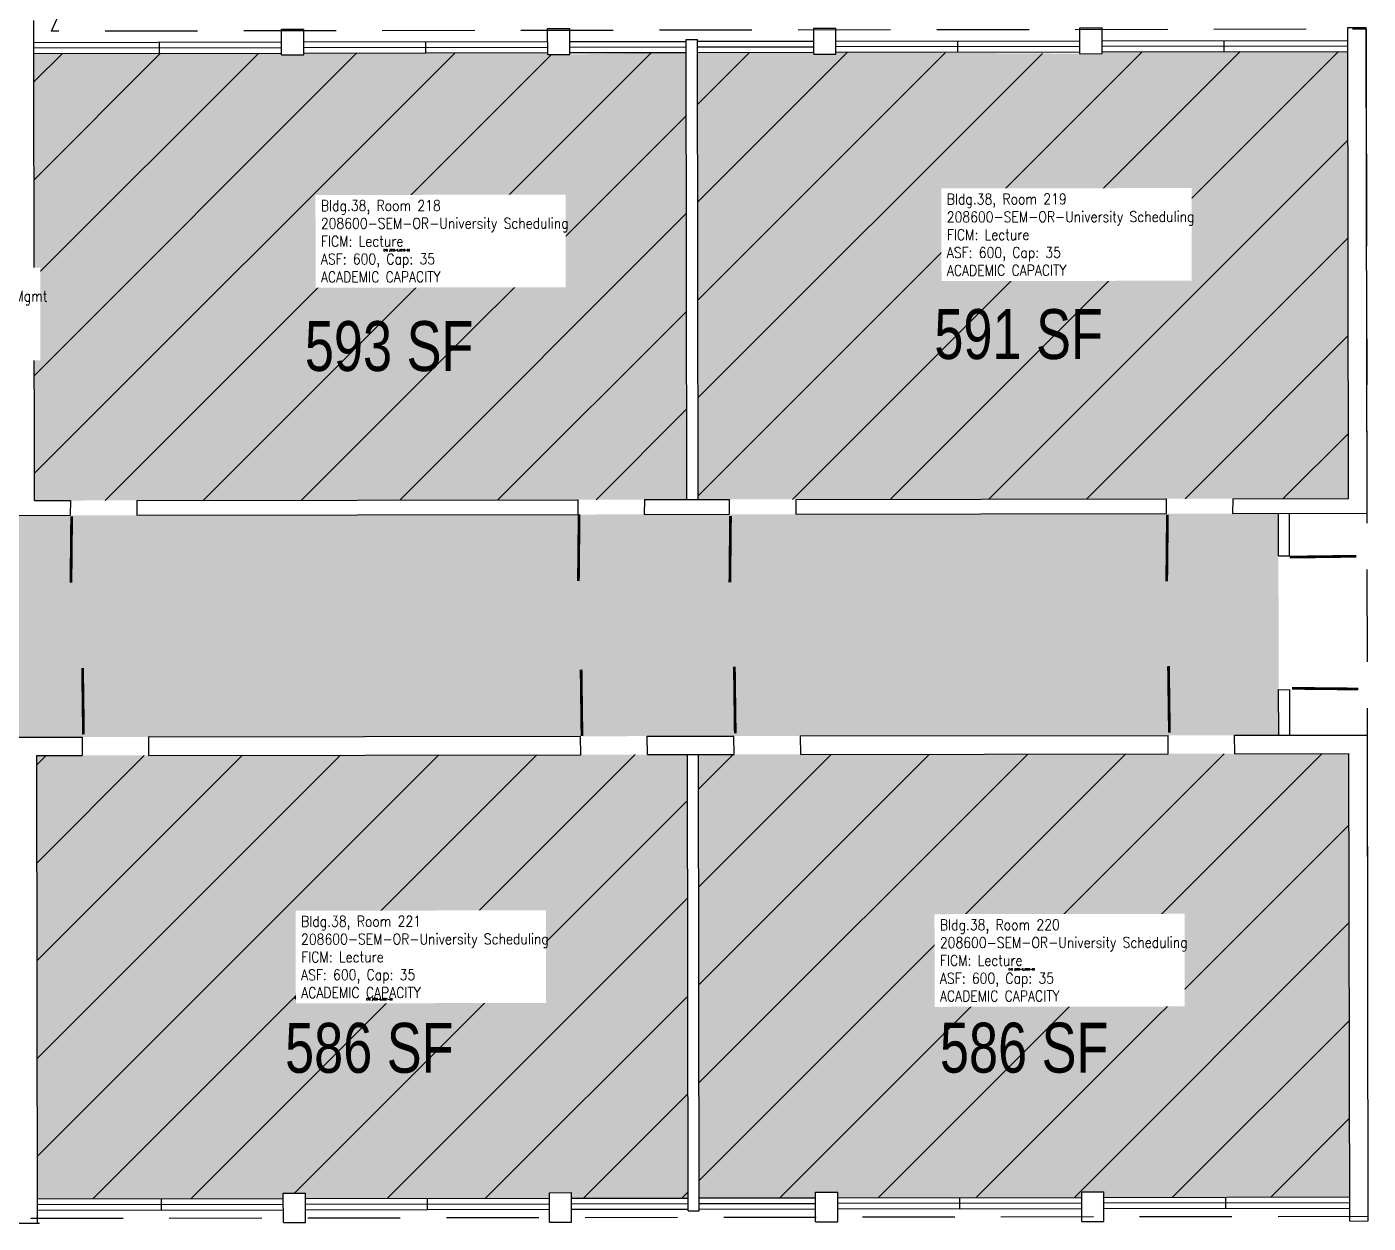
# Model space of a CAD drawing. Header units: inches. Extents: x -150 to 2309, y 0 to 1749.
# Drawn here: x 1583 to 2309, y 68 to 715 of the extents above; entities that cross this region are included whole.
import ezdxf
from ezdxf.enums import TextEntityAlignment as Align

# ---------------------------------------------------------------- set-up
doc = ezdxf.new("R2010")
doc.units = ezdxf.units.IN
doc.header["$LTSCALE"] = 100
doc.header["$MEASUREMENT"] = 0
doc.linetypes.add('DASHED', pattern=[0.75, 0.5, -0.25])
for name, color, linetype in [('A-DOOR', 2, 'CONTINUOUS'), ('A-GLAZ', 1, 'CONTINUOUS'), ('A-GLAZ-SILL', 2, 'CONTINUOUS'), ('A-IDEN-CNUM', 7, 'CONTINUOUS'), ('A-IDEN-RNUM', 7, 'CONTINUOUS'), ('A-IDEN-SNUM', 4, 'CONTINUOUS'), ('A-IDEN-VNUM', 4, 'CONTINUOUS'), ('A-Roof', 2, 'DASHED'), ('A-WALL', 5, 'CONTINUOUS'), ('AREA-TEXT', 3, 'CONTINUOUS'), ('Rooms-Capacity', 4, 'CONTINUOUS'), ('Rooms-Category-Color', 7, 'CONTINUOUS'), ('Rooms-College-Color', 7, 'CONTINUOUS'), ('Rooms-Department-Color', 7, 'CONTINUOUS'), ('Rooms-Division-Color', 7, 'CONTINUOUS'), ('Rooms-Information', 7, 'CONTINUOUS')]:
    doc.layers.add(name, color=color, linetype=linetype)
doc.styles.add('AREA', font='arial.ttf', dxfattribs={"width": 0.75, "height": 24})
doc.styles.add('ROOMSNUMBER', font='txt.shx', dxfattribs={"height": 1})
doc.styles.add('ROOMVNUMBER', font='simplex.shx', dxfattribs={"width": 0.85})

msp = doc.modelspace()

# ---------------------------------------------------------------- hatches: boundary and pattern name
at = {"layer": 'Rooms-Capacity'}
h = msp.add_hatch(dxfattribs=at)
h.set_pattern_fill('ANSI31', color=256, scale=300, style=0)
h.paths.add_polyline_path([(1876.92, 700.2), (1864.92, 700.18), (1864.92, 701.18), (1732.85, 700.98), (1732.92, 699.98), (1721.92, 699.96), (1720.92, 699.96), (1720.92, 700.96), (1586.92, 700.75), (1586.92, 699.75), (1587.29, 458.76), (1722.29, 458.96), (1881.25, 459.21), (1917.25, 459.26), (1940.29, 459.3), (1939.92, 701.3)])
h = msp.add_hatch(dxfattribs=at)
h.set_pattern_fill('ANSI31', color=256, scale=300, style=0)
h.paths.add_polyline_path([(1963.2, 459.34), (1946.29, 459.31), (1945.92, 701.31), (2008.92, 701.41), (2008.92, 700.41), (2020.92, 700.43), (2020.92, 701.43), (2152.92, 700.63), (2164.92, 700.65), (2164.92, 701.65), (2297.92, 701.85), (2298.29, 459.85), (2235.59, 459.76), (2199.59, 459.7), (1999.2, 459.39)])
h = msp.add_hatch(dxfattribs=at)
h.set_pattern_fill('ANSI31', color=256, scale=300, style=0)
h.paths.add_polyline_path([(1877.88, 81.2), (1940.88, 81.3), (1940.51, 321.3), (1918.87, 321.27), (1882.87, 321.21), (1732.51, 320.98), (1588.51, 320.76), (1588.88, 80.76), (1721.88, 80.96), (1721.87, 83.96), (1733.87, 83.98), (1733.88, 80.98), (1865.88, 81.18), (1865.87, 84.18), (1877.87, 84.2)])
h = msp.add_hatch(dxfattribs=at)
h.set_pattern_fill('ANSI31', color=256, scale=300, style=0)
h.paths.add_polyline_path([(2165.87, 84.65), (2165.88, 81.65), (2298.88, 81.85), (2298.51, 321.85), (2001.83, 321.4), (1965.82, 321.34), (1946.51, 321.31), (1946.88, 81.31), (2009.88, 81.41), (2009.87, 84.41), (2021.87, 84.43), (2021.88, 81.43), (2153.88, 81.63), (2153.87, 84.63)])
at = {"layer": 'Rooms-Category-Color', "true_color": 0xadadad}
msp.add_hatch(color=253, dxfattribs=at).paths.add_polyline_path([(921.95, 293.73), (916.55, 293.72), (916.54, 296.72), (916.49, 329.72), (884.36, 329.67), (848.35, 329.61), (636.64, 329.29), (600.64, 329.23), (557.04, 329.16), (521.04, 329.11), (482.79, 329.05), (446.79, 328.99), (384.2, 328.9), (348.2, 328.84), (271.64, 328.72), (235.64, 328.67), (193.07, 328.6), (188.51, 328.59), (157.07, 328.55), (152.5, 328.54), (117.49, 328.48), (-76.53, 328.19), (-112.53, 328.13), (-131.51, 328.1), (-139.51, 328.09), (-139.54, 351.58), (-139.65, 423.58), (-139.69, 448.09), (-131.69, 448.1), (-55.6, 448.22), (-19.6, 448.27), (-5.69, 448.29), (12.99, 448.32), (48.99, 448.38), (91.32, 448.44), (127.32, 448.5), (228.05, 448.66), (236.06, 448.67), (264.05, 448.71), (272.06, 448.72), (309.74, 448.78), (345.74, 448.84), (371.21, 448.88), (407.21, 448.93), (587.97, 449.21), (592.19, 449.22), (623.97, 449.27), (628.19, 449.27), (674.92, 449.35), (710.93, 449.4), (884.22, 449.67), (920.22, 449.72), (955.31, 449.78), (991.31, 449.83), (1219.82, 450.19), (1255.82, 450.24), (1325.31, 450.35), (1325.11, 579.9), (1325.05, 615.9), (1324.88, 724.25), (1335.5, 748.57), (1349.9, 781.56), (1418.45, 938.65), (1432.85, 971.64), (1495.25, 1114.62), (1509.65, 1147.61), (1515.48, 1160.96), (1496.23, 1169.36), (1494.4, 1170.16), (1502, 1187.57), (1515.75, 1181.57), (1523.08, 1178.37), (1572.05, 1290.59), (1586.45, 1323.58), (1648.85, 1466.56), (1663.25, 1499.55), (1673.68, 1523.45), (1688.08, 1556.44), (1705.36, 1596.36), (1715.86, 1591.77), (1781.82, 1562.98), (1793.6, 1557.84), (1773.68, 1512.57), (1759.28, 1479.58), (1528.88, 951.66), (1466.48, 808.69), (1452.08, 775.69), (1420.91, 704.28), (1420.97, 671.21), (1421.02, 635.2), (1421.2, 519.1), (1421.26, 483.1), (1421.31, 450.5), (1429.31, 450.51), (1488.67, 450.6), (1524.67, 450.66), (1606.59, 450.78), (1642.6, 450.84), (1722.31, 450.96), (1881.17, 451.21), (1917.17, 451.26), (1963.12, 451.34), (1999.12, 451.39), (2199.51, 451.7), (2235.51, 451.76), (2260.3, 451.79), (2260.34, 428.83), (2260.45, 356.47), (2260.49, 331.79), (2001.7, 331.39), (1965.69, 331.34), (1918.74, 331.27), (1882.73, 331.21), (1722.49, 330.96), (1578.49, 330.74), (1553.68, 330.7), (1517.68, 330.65), (1423.49, 330.5), (1415.49, 330.49), (1302.61, 330.32), (1293.61, 330.3), (1266.61, 330.26), (1257.6, 330.25), (1193.49, 330.15), (1172.49, 330.11), (1172.5, 322.11), (1172.55, 294.11), (1170.75, 294.11), (1098.57, 294), (1097.55, 294), (1097.53, 306), (1097.5, 322), (1097.49, 330), (1067.49, 329.95), (1004.49, 329.85), (1004.5, 321.85), (1004.54, 296.85), (1004.55, 293.85), (999.99, 293.85), (963.99, 293.79), (957.95, 293.78)])
at = {"layer": 'Rooms-Category-Color', "true_color": 0xffff64}
for points in [[(1876.92, 700.2), (1864.92, 700.18), (1864.92, 701.18), (1732.85, 700.98), (1732.92, 699.98), (1721.92, 699.96), (1720.92, 699.96), (1720.92, 700.96), (1586.92, 700.75), (1586.92, 699.75), (1587.29, 458.76), (1722.29, 458.96), (1881.25, 459.21), (1917.25, 459.26), (1940.29, 459.3), (1939.92, 701.3)], [(1963.2, 459.34), (1946.29, 459.31), (1945.92, 701.31), (2008.92, 701.41), (2008.92, 700.41), (2020.92, 700.43), (2020.92, 701.43), (2152.92, 700.63), (2164.92, 700.65), (2164.92, 701.65), (2297.92, 701.85), (2298.29, 459.85), (2235.59, 459.76), (2199.59, 459.7), (1999.2, 459.39)], [(1877.88, 81.2), (1940.88, 81.3), (1940.51, 321.3), (1918.87, 321.27), (1882.87, 321.21), (1732.51, 320.98), (1588.51, 320.76), (1588.88, 80.76), (1721.88, 80.96), (1721.87, 83.96), (1733.87, 83.98), (1733.88, 80.98), (1865.88, 81.18), (1865.87, 84.18), (1877.87, 84.2)], [(2165.87, 84.65), (2165.88, 81.65), (2298.88, 81.85), (2298.51, 321.85), (2001.83, 321.4), (1965.82, 321.34), (1946.51, 321.31), (1946.88, 81.31), (2009.88, 81.41), (2009.87, 84.41), (2021.87, 84.43), (2021.88, 81.43), (2153.88, 81.63), (2153.87, 84.63)]]:
    msp.add_hatch(color=51, dxfattribs=at).paths.add_polyline_path(points)
at = {"layer": 'Rooms-College-Color', "true_color": 0xadadad}
msp.add_hatch(color=253, dxfattribs=at).paths.add_polyline_path([(921.95, 293.73), (916.55, 293.72), (916.54, 296.72), (916.49, 329.72), (884.36, 329.67), (848.35, 329.61), (636.64, 329.29), (600.64, 329.23), (557.04, 329.16), (521.04, 329.11), (482.79, 329.05), (446.79, 328.99), (384.2, 328.9), (348.2, 328.84), (271.64, 328.72), (235.64, 328.67), (193.07, 328.6), (188.51, 328.59), (157.07, 328.55), (152.5, 328.54), (117.49, 328.48), (-76.53, 328.19), (-112.53, 328.13), (-131.51, 328.1), (-139.51, 328.09), (-139.54, 351.58), (-139.65, 423.58), (-139.69, 448.09), (-131.69, 448.1), (-55.6, 448.22), (-19.6, 448.27), (-5.69, 448.29), (12.99, 448.32), (48.99, 448.38), (91.32, 448.44), (127.32, 448.5), (228.05, 448.66), (236.06, 448.67), (264.05, 448.71), (272.06, 448.72), (309.74, 448.78), (345.74, 448.84), (371.21, 448.88), (407.21, 448.93), (587.97, 449.21), (592.19, 449.22), (623.97, 449.27), (628.19, 449.27), (674.92, 449.35), (710.93, 449.4), (884.22, 449.67), (920.22, 449.72), (955.31, 449.78), (991.31, 449.83), (1219.82, 450.19), (1255.82, 450.24), (1325.31, 450.35), (1325.11, 579.9), (1325.05, 615.9), (1324.88, 724.25), (1335.5, 748.57), (1349.9, 781.56), (1418.45, 938.65), (1432.85, 971.64), (1495.25, 1114.62), (1509.65, 1147.61), (1515.48, 1160.96), (1496.23, 1169.36), (1494.4, 1170.16), (1502, 1187.57), (1515.75, 1181.57), (1523.08, 1178.37), (1572.05, 1290.59), (1586.45, 1323.58), (1648.85, 1466.56), (1663.25, 1499.55), (1673.68, 1523.45), (1688.08, 1556.44), (1705.36, 1596.36), (1715.86, 1591.77), (1781.82, 1562.98), (1793.6, 1557.84), (1773.68, 1512.57), (1759.28, 1479.58), (1528.88, 951.66), (1466.48, 808.69), (1452.08, 775.69), (1420.91, 704.28), (1420.97, 671.21), (1421.02, 635.2), (1421.2, 519.1), (1421.26, 483.1), (1421.31, 450.5), (1429.31, 450.51), (1488.67, 450.6), (1524.67, 450.66), (1606.59, 450.78), (1642.6, 450.84), (1722.31, 450.96), (1881.17, 451.21), (1917.17, 451.26), (1963.12, 451.34), (1999.12, 451.39), (2199.51, 451.7), (2235.51, 451.76), (2260.3, 451.79), (2260.34, 428.83), (2260.45, 356.47), (2260.49, 331.79), (2001.7, 331.39), (1965.69, 331.34), (1918.74, 331.27), (1882.73, 331.21), (1722.49, 330.96), (1578.49, 330.74), (1553.68, 330.7), (1517.68, 330.65), (1423.49, 330.5), (1415.49, 330.49), (1302.61, 330.32), (1293.61, 330.3), (1266.61, 330.26), (1257.6, 330.25), (1193.49, 330.15), (1172.49, 330.11), (1172.5, 322.11), (1172.55, 294.11), (1170.75, 294.11), (1098.57, 294), (1097.55, 294), (1097.53, 306), (1097.5, 322), (1097.49, 330), (1067.49, 329.95), (1004.49, 329.85), (1004.5, 321.85), (1004.54, 296.85), (1004.55, 293.85), (999.99, 293.85), (963.99, 293.79), (957.95, 293.78)])
at = {"layer": 'Rooms-College-Color', "true_color": 0xffff64}
for points in [[(1876.92, 700.2), (1864.92, 700.18), (1864.92, 701.18), (1732.85, 700.98), (1732.92, 699.98), (1721.92, 699.96), (1720.92, 699.96), (1720.92, 700.96), (1586.92, 700.75), (1586.92, 699.75), (1587.29, 458.76), (1722.29, 458.96), (1881.25, 459.21), (1917.25, 459.26), (1940.29, 459.3), (1939.92, 701.3)], [(1963.2, 459.34), (1946.29, 459.31), (1945.92, 701.31), (2008.92, 701.41), (2008.92, 700.41), (2020.92, 700.43), (2020.92, 701.43), (2152.92, 700.63), (2164.92, 700.65), (2164.92, 701.65), (2297.92, 701.85), (2298.29, 459.85), (2235.59, 459.76), (2199.59, 459.7), (1999.2, 459.39)], [(1877.88, 81.2), (1940.88, 81.3), (1940.51, 321.3), (1918.87, 321.27), (1882.87, 321.21), (1732.51, 320.98), (1588.51, 320.76), (1588.88, 80.76), (1721.88, 80.96), (1721.87, 83.96), (1733.87, 83.98), (1733.88, 80.98), (1865.88, 81.18), (1865.87, 84.18), (1877.87, 84.2)], [(2165.87, 84.65), (2165.88, 81.65), (2298.88, 81.85), (2298.51, 321.85), (2001.83, 321.4), (1965.82, 321.34), (1946.51, 321.31), (1946.88, 81.31), (2009.88, 81.41), (2009.87, 84.41), (2021.87, 84.43), (2021.88, 81.43), (2153.88, 81.63), (2153.87, 84.63)]]:
    msp.add_hatch(color=51, dxfattribs=at).paths.add_polyline_path(points)
at = {"layer": 'Rooms-Department-Color', "true_color": 0xacacac}
msp.add_hatch(color=253, dxfattribs=at).paths.add_polyline_path([(921.95, 293.73), (916.55, 293.72), (916.54, 296.72), (916.49, 329.72), (884.36, 329.67), (848.35, 329.61), (636.64, 329.29), (600.64, 329.23), (557.04, 329.16), (521.04, 329.11), (482.79, 329.05), (446.79, 328.99), (384.2, 328.9), (348.2, 328.84), (271.64, 328.72), (235.64, 328.67), (193.07, 328.6), (188.51, 328.59), (157.07, 328.55), (152.5, 328.54), (117.49, 328.48), (-76.53, 328.19), (-112.53, 328.13), (-131.51, 328.1), (-139.51, 328.09), (-139.54, 351.58), (-139.65, 423.58), (-139.69, 448.09), (-131.69, 448.1), (-55.6, 448.22), (-19.6, 448.27), (-5.69, 448.29), (12.99, 448.32), (48.99, 448.38), (91.32, 448.44), (127.32, 448.5), (228.05, 448.66), (236.06, 448.67), (264.05, 448.71), (272.06, 448.72), (309.74, 448.78), (345.74, 448.84), (371.21, 448.88), (407.21, 448.93), (587.97, 449.21), (592.19, 449.22), (623.97, 449.27), (628.19, 449.27), (674.92, 449.35), (710.93, 449.4), (884.22, 449.67), (920.22, 449.72), (955.31, 449.78), (991.31, 449.83), (1219.82, 450.19), (1255.82, 450.24), (1325.31, 450.35), (1325.11, 579.9), (1325.05, 615.9), (1324.88, 724.25), (1335.5, 748.57), (1349.9, 781.56), (1418.45, 938.65), (1432.85, 971.64), (1495.25, 1114.62), (1509.65, 1147.61), (1515.48, 1160.96), (1496.23, 1169.36), (1494.4, 1170.16), (1502, 1187.57), (1515.75, 1181.57), (1523.08, 1178.37), (1572.05, 1290.59), (1586.45, 1323.58), (1648.85, 1466.56), (1663.25, 1499.55), (1673.68, 1523.45), (1688.08, 1556.44), (1705.36, 1596.36), (1715.86, 1591.77), (1781.82, 1562.98), (1793.6, 1557.84), (1773.68, 1512.57), (1759.28, 1479.58), (1528.88, 951.66), (1466.48, 808.69), (1452.08, 775.69), (1420.91, 704.28), (1420.97, 671.21), (1421.02, 635.2), (1421.2, 519.1), (1421.26, 483.1), (1421.31, 450.5), (1429.31, 450.51), (1488.67, 450.6), (1524.67, 450.66), (1606.59, 450.78), (1642.6, 450.84), (1722.31, 450.96), (1881.17, 451.21), (1917.17, 451.26), (1963.12, 451.34), (1999.12, 451.39), (2199.51, 451.7), (2235.51, 451.76), (2260.3, 451.79), (2260.34, 428.83), (2260.45, 356.47), (2260.49, 331.79), (2001.7, 331.39), (1965.69, 331.34), (1918.74, 331.27), (1882.73, 331.21), (1722.49, 330.96), (1578.49, 330.74), (1553.68, 330.7), (1517.68, 330.65), (1423.49, 330.5), (1415.49, 330.49), (1302.61, 330.32), (1293.61, 330.3), (1266.61, 330.26), (1257.6, 330.25), (1193.49, 330.15), (1172.49, 330.11), (1172.5, 322.11), (1172.55, 294.11), (1170.75, 294.11), (1098.57, 294), (1097.55, 294), (1097.53, 306), (1097.5, 322), (1097.49, 330), (1067.49, 329.95), (1004.49, 329.85), (1004.5, 321.85), (1004.54, 296.85), (1004.55, 293.85), (999.99, 293.85), (963.99, 293.79), (957.95, 293.78)])
at = {"layer": 'Rooms-Department-Color', "true_color": 0x003fff}
for points in [[(1876.92, 700.2), (1864.92, 700.18), (1864.92, 701.18), (1732.85, 700.98), (1732.92, 699.98), (1721.92, 699.96), (1720.92, 699.96), (1720.92, 700.96), (1586.92, 700.75), (1586.92, 699.75), (1587.29, 458.76), (1722.29, 458.96), (1881.25, 459.21), (1917.25, 459.26), (1940.29, 459.3), (1939.92, 701.3)], [(1963.2, 459.34), (1946.29, 459.31), (1945.92, 701.31), (2008.92, 701.41), (2008.92, 700.41), (2020.92, 700.43), (2020.92, 701.43), (2152.92, 700.63), (2164.92, 700.65), (2164.92, 701.65), (2297.92, 701.85), (2298.29, 459.85), (2235.59, 459.76), (2199.59, 459.7), (1999.2, 459.39)], [(1877.88, 81.2), (1940.88, 81.3), (1940.51, 321.3), (1918.87, 321.27), (1882.87, 321.21), (1732.51, 320.98), (1588.51, 320.76), (1588.88, 80.76), (1721.88, 80.96), (1721.87, 83.96), (1733.87, 83.98), (1733.88, 80.98), (1865.88, 81.18), (1865.87, 84.18), (1877.87, 84.2)], [(2165.87, 84.65), (2165.88, 81.65), (2298.88, 81.85), (2298.51, 321.85), (2001.83, 321.4), (1965.82, 321.34), (1946.51, 321.31), (1946.88, 81.31), (2009.88, 81.41), (2009.87, 84.41), (2021.87, 84.43), (2021.88, 81.43), (2153.88, 81.63), (2153.87, 84.63)]]:
    msp.add_hatch(color=160, dxfattribs=at).paths.add_polyline_path(points)
at = {"layer": 'Rooms-Division-Color', "true_color": 0xadadad}
msp.add_hatch(color=253, dxfattribs=at).paths.add_polyline_path([(921.95, 293.73), (916.55, 293.72), (916.54, 296.72), (916.49, 329.72), (884.36, 329.67), (848.35, 329.61), (636.64, 329.29), (600.64, 329.23), (557.04, 329.16), (521.04, 329.11), (482.79, 329.05), (446.79, 328.99), (384.2, 328.9), (348.2, 328.84), (271.64, 328.72), (235.64, 328.67), (193.07, 328.6), (188.51, 328.59), (157.07, 328.55), (152.5, 328.54), (117.49, 328.48), (-76.53, 328.19), (-112.53, 328.13), (-131.51, 328.1), (-139.51, 328.09), (-139.54, 351.58), (-139.65, 423.58), (-139.69, 448.09), (-131.69, 448.1), (-55.6, 448.22), (-19.6, 448.27), (-5.69, 448.29), (12.99, 448.32), (48.99, 448.38), (91.32, 448.44), (127.32, 448.5), (228.05, 448.66), (236.06, 448.67), (264.05, 448.71), (272.06, 448.72), (309.74, 448.78), (345.74, 448.84), (371.21, 448.88), (407.21, 448.93), (587.97, 449.21), (592.19, 449.22), (623.97, 449.27), (628.19, 449.27), (674.92, 449.35), (710.93, 449.4), (884.22, 449.67), (920.22, 449.72), (955.31, 449.78), (991.31, 449.83), (1219.82, 450.19), (1255.82, 450.24), (1325.31, 450.35), (1325.11, 579.9), (1325.05, 615.9), (1324.88, 724.25), (1335.5, 748.57), (1349.9, 781.56), (1418.45, 938.65), (1432.85, 971.64), (1495.25, 1114.62), (1509.65, 1147.61), (1515.48, 1160.96), (1496.23, 1169.36), (1494.4, 1170.16), (1502, 1187.57), (1515.75, 1181.57), (1523.08, 1178.37), (1572.05, 1290.59), (1586.45, 1323.58), (1648.85, 1466.56), (1663.25, 1499.55), (1673.68, 1523.45), (1688.08, 1556.44), (1705.36, 1596.36), (1715.86, 1591.77), (1781.82, 1562.98), (1793.6, 1557.84), (1773.68, 1512.57), (1759.28, 1479.58), (1528.88, 951.66), (1466.48, 808.69), (1452.08, 775.69), (1420.91, 704.28), (1420.97, 671.21), (1421.02, 635.2), (1421.2, 519.1), (1421.26, 483.1), (1421.31, 450.5), (1429.31, 450.51), (1488.67, 450.6), (1524.67, 450.66), (1606.59, 450.78), (1642.6, 450.84), (1722.31, 450.96), (1881.17, 451.21), (1917.17, 451.26), (1963.12, 451.34), (1999.12, 451.39), (2199.51, 451.7), (2235.51, 451.76), (2260.3, 451.79), (2260.34, 428.83), (2260.45, 356.47), (2260.49, 331.79), (2001.7, 331.39), (1965.69, 331.34), (1918.74, 331.27), (1882.73, 331.21), (1722.49, 330.96), (1578.49, 330.74), (1553.68, 330.7), (1517.68, 330.65), (1423.49, 330.5), (1415.49, 330.49), (1302.61, 330.32), (1293.61, 330.3), (1266.61, 330.26), (1257.6, 330.25), (1193.49, 330.15), (1172.49, 330.11), (1172.5, 322.11), (1172.55, 294.11), (1170.75, 294.11), (1098.57, 294), (1097.55, 294), (1097.53, 306), (1097.5, 322), (1097.49, 330), (1067.49, 329.95), (1004.49, 329.85), (1004.5, 321.85), (1004.54, 296.85), (1004.55, 293.85), (999.99, 293.85), (963.99, 293.79), (957.95, 293.78)])
at = {"layer": 'Rooms-Division-Color', "true_color": 0x003fff}
for points in [[(1876.92, 700.2), (1864.92, 700.18), (1864.92, 701.18), (1732.85, 700.98), (1732.92, 699.98), (1721.92, 699.96), (1720.92, 699.96), (1720.92, 700.96), (1586.92, 700.75), (1586.92, 699.75), (1587.29, 458.76), (1722.29, 458.96), (1881.25, 459.21), (1917.25, 459.26), (1940.29, 459.3), (1939.92, 701.3)], [(1963.2, 459.34), (1946.29, 459.31), (1945.92, 701.31), (2008.92, 701.41), (2008.92, 700.41), (2020.92, 700.43), (2020.92, 701.43), (2152.92, 700.63), (2164.92, 700.65), (2164.92, 701.65), (2297.92, 701.85), (2298.29, 459.85), (2235.59, 459.76), (2199.59, 459.7), (1999.2, 459.39)], [(1877.88, 81.2), (1940.88, 81.3), (1940.51, 321.3), (1918.87, 321.27), (1882.87, 321.21), (1732.51, 320.98), (1588.51, 320.76), (1588.88, 80.76), (1721.88, 80.96), (1721.87, 83.96), (1733.87, 83.98), (1733.88, 80.98), (1865.88, 81.18), (1865.87, 84.18), (1877.87, 84.2)], [(2165.87, 84.65), (2165.88, 81.65), (2298.88, 81.85), (2298.51, 321.85), (2001.83, 321.4), (1965.82, 321.34), (1946.51, 321.31), (1946.88, 81.31), (2009.88, 81.41), (2009.87, 84.41), (2021.87, 84.43), (2021.88, 81.43), (2153.88, 81.63), (2153.87, 84.63)]]:
    msp.add_hatch(color=160, dxfattribs=at).paths.add_polyline_path(points)

# ---------------------------------------------------------------- linework, layer by layer
at = {"layer": 'A-DOOR'}
for points in [[(1607.34, 450.3, 1.5, 1.5, 0), (1606.98, 414.3, 0, 0, 0), (1607.73, 414.29, 0, 0, 0.414214), (1642.6, 451.44, 0, 0, 0.414214)], [(1881.92, 451.27, 1.5, 1.5, 0), (1881.56, 415.27, 0, 0, 0), (1882.31, 415.27, 0, 0, 0.414214), (1917.18, 452.42, 0, 0, 0.414214)], [(1963.86, 450.45, 1.5, 1.5, 0), (1963.5, 414.45, 0, 0, 0), (1964.25, 414.44, 0, 0, 0.414214), (1999.12, 451.59, 0, 0, 0.414214)], [(2200.26, 451.11, 1.5, 1.5, 0), (2199.89, 415.11, 0, 0, 0), (2200.64, 415.1, 0, 0, 0.414214), (2235.52, 452.25, 0, 0, 0.414214)], [(2266.48, 428.16, 1.5, 1.5, 0), (2302.47, 428.63, 0, 0, 0), (2302.48, 427.88, 0, 0, -0.414214), (2265.44, 392.89, 0, 0, -0.414214)], [(2267.64, 357.15, 1.5, 1.5, 0), (2303.63, 356.78, 0, 0, 0), (2303.64, 357.53, 0, 0, 0.414214), (2266.49, 392.41, 0, 0, 0.414214)], [(1613.73, 332.16, 1.5, 1.5, 0), (1613.26, 368.15, 0, 0, 0), (1614.01, 368.16, 0, 0, -0.414214), (1649, 331.12, 0, 0, -0.414214)], [(1883.48, 331.34, 1.5, 1.5, 0), (1883.01, 367.33, 0, 0, 0), (1883.76, 367.34, 0, 0, -0.414214), (1918.75, 330.3, 0, 0, -0.414214)], [(1966.42, 332.8, 1.5, 1.5, 0), (1965.95, 368.8, 0, 0, 0), (1966.7, 368.81, 0, 0, -0.414214), (2001.69, 331.77, 0, 0, -0.414214)], [(2201.33, 333.14, 1.5, 1.5, 0), (2200.85, 369.14, 0, 0, 0), (2201.6, 369.15, 0, 0, -0.414214), (2236.6, 332.1, 0, 0, -0.414214)]]:
    msp.add_lwpolyline(points, format="xyseb", dxfattribs=at)
at = {"layer": 'A-GLAZ'}
for p, q in [((1654.92, 700.86), (1654.91, 706.86)), ((1732.91, 703.98), (1864.91, 704.18)), ((1798.92, 701.08), (1798.91, 707.08)), ((1876.91, 704.2), (1939.91, 704.3)), ((1945.91, 704.31), (2008.91, 704.41)), ((2020.91, 704.43), (2152.91, 704.63)), ((2086.92, 701.53), (2086.91, 707.53)), ((2164.91, 704.65), (2297.91, 704.85)), ((2230.92, 701.75), (2230.91, 707.75)), ((1586.92, 703.75), (1720.91, 703.96)), ((1655.89, 74.86), (1655.88, 80.86)), ((1799.89, 75.08), (1799.88, 81.08)), ((2087.89, 75.53), (2087.88, 81.53)), ((2231.89, 75.75), (2231.88, 81.75)), ((1588.88, 77.76), (1721.88, 77.96)), ((1733.88, 77.98), (1865.88, 78.18)), ((1877.88, 78.2), (1940.88, 78.3)), ((1946.88, 78.31), (2009.88, 78.41)), ((2021.88, 78.43), (2153.88, 78.63)), ((2165.88, 78.65), (2298.88, 78.85))]:
    msp.add_line(p, q, dxfattribs=at)
at = {"layer": 'A-GLAZ-SILL'}
for p, q in [((1586.91, 706.75), (1720.91, 706.96)), ((1732.91, 706.98), (1864.91, 707.18)), ((1876.91, 707.2), (1939.91, 707.3)), ((1945.91, 707.31), (2008.91, 707.41)), ((2020.91, 707.43), (2152.91, 707.63)), ((2164.91, 707.65), (2297.91, 707.85)), ((1586.92, 700.75), (1720.92, 700.96)), ((1732.92, 700.98), (1864.92, 701.18)), ((1876.92, 701.2), (1939.92, 701.3)), ((1945.92, 701.31), (2008.92, 701.41)), ((2020.92, 701.43), (2152.92, 701.63)), ((2164.92, 701.65), (2297.92, 701.85)), ((1588.88, 80.76), (1721.88, 80.96)), ((1733.88, 80.98), (1865.88, 81.18)), ((1877.88, 81.2), (1940.88, 81.3)), ((1946.88, 81.31), (2009.88, 81.41)), ((2021.88, 81.43), (2153.88, 81.63)), ((2165.88, 81.65), (2298.88, 81.85)), ((1588.89, 74.76), (1721.89, 74.96)), ((1733.89, 74.98), (1865.89, 75.18)), ((1877.89, 75.2), (1940.89, 75.3)), ((1946.89, 75.31), (2009.89, 75.41)), ((2021.89, 75.43), (2153.89, 75.63)), ((2165.89, 75.65), (2298.89, 75.85))]:
    msp.add_line(p, q, dxfattribs=at)
at = {"layer": 'A-Roof', "flags": 128}
msp.add_lwpolyline([(2308.9, 71.45), (2308.02, 713.86), (1596.48, 712.76), (1596.48, 712.76), (1982.97, 1582.31), (1615.62, 1745.6), (1156.28, 712.12), (1156.28, 712.12), (-139.3, 710.06), (-138.34, 67.67), (2308.9, 71.45)], dxfattribs=at)
at = {"layer": 'A-WALL'}
for p, q in [((1586.92, 699.75), (1586.89, 718.55)), ((1720.9, 713.96), (1732.9, 713.98)), ((1720.92, 699.96), (1720.9, 713.96)), ((1732.92, 699.98), (1732.9, 713.98)), ((1864.9, 714.18), (1876.9, 714.2)), ((1864.92, 700.18), (1864.9, 714.18)), ((1876.92, 700.2), (1876.9, 714.2)), ((2008.9, 714.41), (2020.9, 714.42)), ((2008.92, 700.41), (2008.9, 714.41)), ((2020.92, 700.43), (2020.9, 714.42)), ((2152.9, 714.63), (2164.9, 714.65)), ((2152.92, 700.63), (2152.9, 714.63)), ((2164.92, 700.65), (2164.9, 714.65)), ((2297.9, 714.85), (2307.9, 714.87)), ((2298.29, 459.85), (2297.9, 714.85)), ((2308.3, 451.87), (2307.9, 714.87)), ((1939.91, 708.3), (1945.91, 708.31)), ((1940.29, 459.3), (1939.91, 708.3)), ((1946.29, 459.31), (1945.91, 708.31)), ((1587.29, 458.76), (1586.92, 699.75)), ((1720.92, 699.96), (1732.92, 699.98)), ((1864.92, 700.18), (1876.92, 700.2)), ((2008.92, 700.41), (2020.92, 700.43)), ((2152.92, 700.63), (2164.92, 700.65)), ((1587.29, 458.76), (1606.67, 458.78)), ((1606.67, 458.78), (1606.59, 450.78)), ((1642.68, 458.84), (1642.6, 450.84)), ((1642.68, 458.84), (1881.25, 459.21)), ((1881.25, 459.21), (1881.17, 451.21)), ((1917.25, 459.26), (1917.17, 451.26)), ((1917.25, 459.26), (1963.2, 459.34)), ((1963.2, 459.34), (1963.12, 451.34)), ((1999.2, 459.39), (1999.12, 451.39)), ((1999.2, 459.39), (2199.59, 459.7)), ((2199.59, 459.7), (2199.51, 451.7)), ((2235.59, 459.76), (2235.51, 451.76)), ((2235.59, 459.76), (2298.29, 459.85)), ((1524.67, 450.66), (1606.59, 450.78)), ((1642.6, 450.84), (1881.17, 451.21)), ((1917.17, 451.26), (1963.12, 451.34)), ((1999.12, 451.39), (2199.51, 451.7)), ((2235.51, 451.76), (2308.3, 451.87)), ((2260.34, 428.83), (2260.3, 451.79)), ((2266.34, 428.91), (2266.3, 451.8)), ((2260.34, 428.83), (2266.34, 428.91)), ((2260.45, 356.47), (2266.45, 356.41)), ((2260.49, 331.79), (2260.45, 356.47)), ((2266.49, 331.8), (2266.45, 356.41)), ((1553.68, 330.7), (1613, 330.79)), ((1613, 330.79), (1613.02, 320.79)), ((1649, 330.85), (1882.73, 331.21)), ((1649, 330.85), (1649.02, 320.85)), ((1882.87, 321.21), (1882.73, 331.21)), ((1918.74, 331.27), (1965.69, 331.34)), ((1918.87, 321.27), (1918.74, 331.27)), ((1965.82, 321.34), (1965.69, 331.34)), ((2001.7, 331.39), (2200.6, 331.7)), ((2001.83, 321.4), (2001.7, 331.39)), ((2200.73, 321.7), (2200.6, 331.7)), ((2236.6, 331.76), (2308.49, 331.87)), ((2236.73, 321.76), (2236.6, 331.76)), ((2308.9, 68.87), (2308.49, 331.87)), ((1588.51, 320.76), (1613.02, 320.79)), ((1588.9, 67.76), (1588.51, 320.76)), ((1649.02, 320.85), (1882.87, 321.21)), ((1918.87, 321.27), (1965.82, 321.34)), ((1940.89, 74.3), (1940.51, 321.3)), ((1946.89, 74.31), (1946.51, 321.31)), ((2001.83, 321.4), (2200.73, 321.7)), ((2236.73, 321.76), (2298.51, 321.85)), ((2298.9, 68.85), (2298.51, 321.85)), ((1721.87, 83.96), (1733.87, 83.98)), ((1721.9, 67.96), (1721.87, 83.96)), ((1733.9, 67.98), (1733.87, 83.98)), ((1865.87, 84.18), (1877.87, 84.2)), ((1865.9, 68.18), (1865.87, 84.18)), ((1877.9, 68.2), (1877.87, 84.2)), ((2009.87, 84.41), (2021.87, 84.43)), ((2009.9, 68.41), (2009.87, 84.41)), ((2021.9, 68.43), (2021.87, 84.43)), ((2153.87, 84.63), (2165.87, 84.65)), ((2153.9, 68.63), (2153.87, 84.63)), ((2165.9, 68.65), (2165.87, 84.65)), ((1940.89, 74.3), (1946.89, 74.31)), ((1577.9, 67.74), (1589.9, 67.76)), ((1721.9, 67.96), (1733.9, 67.98)), ((1865.9, 68.18), (1877.9, 68.2)), ((2009.9, 68.41), (2021.9, 68.43)), ((2153.9, 68.63), (2165.9, 68.65)), ((2298.9, 68.85), (2308.9, 68.87))]:
    msp.add_line(p, q, dxfattribs=at)

# ---------------------------------------------------------------- texts
at = {"layer": 'A-IDEN-CNUM', "style": 'ROOMSNUMBER', "width": 0.85}
for s, p in [('CAD #038-0_0218-00', (1783.19, 594.2)), ('CAD #038-0_0219-00', (2111.51, 589.09)), ('CAD #038-0_0220-00', (2121.42, 204.96)), ('CAD #038-0_0221-00', (1773.84, 188.81))]:
    msp.add_text(s, height=1, rotation=0.08849, dxfattribs=at).set_placement(p, align=Align.MIDDLE)
at = {"layer": 'A-IDEN-RNUM', "style": 'ROOMSNUMBER', "width": 0.85}
for s, p in [('0218-00', (1783.19, 597.2)), ('0219-00', (2111.51, 592.09)), ('0220-00', (2121.42, 207.96)), ('0221-00', (1773.84, 191.81))]:
    msp.add_text(s, height=1, rotation=0.08849, dxfattribs=at).set_placement(p, align=Align.MIDDLE)
at = {"layer": 'A-IDEN-SNUM', "style": 'ROOMSNUMBER', "width": 0.85}
for s, p in [('0380021800', (1783.19, 597.2)), ('0380021900', (2111.51, 592.09)), ('0380022000', (2121.42, 207.96)), ('0380022100', (1773.84, 191.81))]:
    msp.add_text(s, height=1, rotation=0.08849, dxfattribs=at).set_placement(p, align=Align.MIDDLE)
at = {"layer": 'A-IDEN-VNUM', "style": 'ROOMVNUMBER', "width": 0.85}
for s, p in [('218', (1783.19, 597.2)), ('219', (2121.05, 600.75)), ('221', (1768.41, 209.83)), ('220', (2121.42, 207.96))]:
    msp.add_text(s, height=40.5, rotation=0.08849, dxfattribs=at).set_placement(p, align=Align.MIDDLE)
at = {"layer": 'AREA-TEXT', "style": 'AREA', "width": 0.75}
for s, p in [('591 SF', (2119.75, 548.86)), ('593 SF', (1779.13, 542.39)), ('586 SF', (1768.41, 162.58)), ('586 SF', (2122.76, 162.66))]:
    msp.add_text(s, height=27, dxfattribs=at).set_placement(p, align=Align.MIDDLE_CENTER)

# ---------------------------------------------------------------- next in the draw order: texts
at = {"layer": 'Rooms-Information', "char_height": 5.78571, "width": 129.6, "attachment_point": 7, "rotation": 0.08849, "style": 'ROOMVNUMBER', "bg_fill": 3, "box_fill_scale": 1.5, "bg_fill_color": 256, "bg_fill_true_color": 13158600, "bg_fill_transparency": 0}
for s, insert in [('Bldg.38, Room 218^M^J208600-SEM-OR-University Scheduling^M^JFICM: Lecture^M^JASF: 600, Cap: 35^M^JACADEMIC CAPACITY', (1742.24, 576.89)), ('Bldg.38, Room 219^M^J208600-SEM-OR-University Scheduling^M^JFICM: Lecture^M^JASF: 600, Cap: 35^M^JACADEMIC CAPACITY', (2080.92, 580.44)), ('Bldg.38, Room 217^M^J134530-ITS-Client Svcs&Portfolio Mgmt^M^JFICM: Equip Maintenance/Repair Shop Service^M^JASF: 156', (1457.96, 537.4)), ('Bldg.38, Room 221^M^J208600-SEM-OR-University Scheduling^M^JFICM: Lecture^M^JASF: 600, Cap: 35^M^JACADEMIC CAPACITY', (1731.55, 189.53)), ('Bldg.38, Room 220^M^J208600-SEM-OR-University Scheduling^M^JFICM: Lecture^M^JASF: 600, Cap: 35^M^JACADEMIC CAPACITY', (2077.19, 187.65))]:
    msp.add_mtext(s, dxfattribs=dict(at, insert=insert))

doc.saveas('drawing.dxf')
